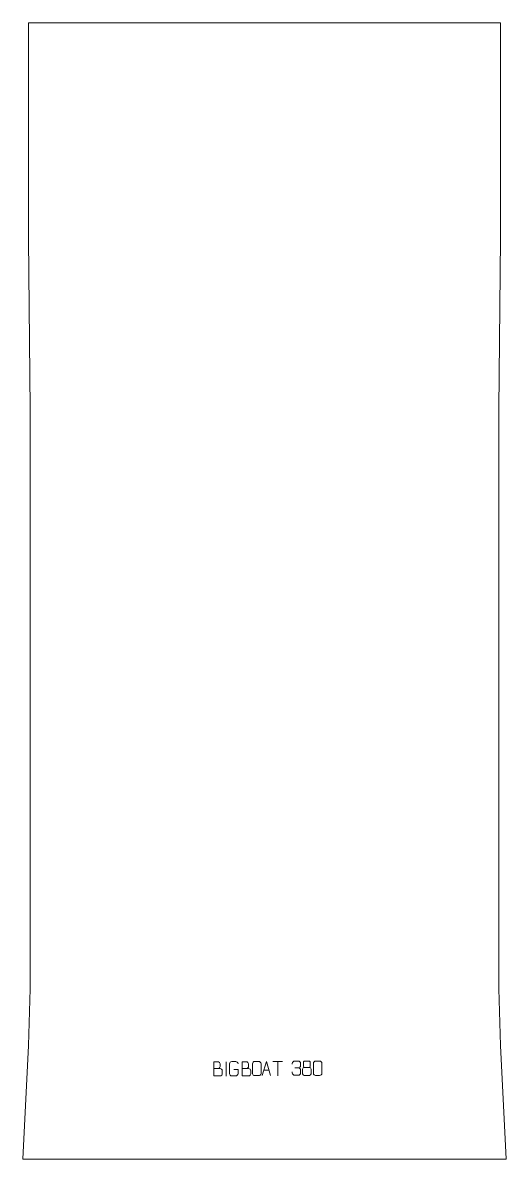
# Model space of a CAD drawing. Header units: millimetres. Extents: x -425 to 425, y -1410 to 590.
import ezdxf

# ---------------------------------------------------------------- set-up
doc = ezdxf.new("R2010")
doc.units = ezdxf.units.MM
doc.header["$MEASUREMENT"] = 0
doc.layers.add('layer 1', color=7, linetype='Continuous')

msp = doc.modelspace()

# ---------------------------------------------------------------- linework, layer by layer
at = {"layer": 'layer 1', "color": 242, "lineweight": 9}
msp.add_open_spline([(425.0001, -1409.9992), (425.0001, -1409.9992), (-425.0001, -1409.9992), (-425.0001, -1409.9992), (-425.0001, -1409.9992), (-425.0001, -1409.9992), (-414.9999, -1209.9993), (-414.9999, -1209.9993), (-414.9999, -1209.9993), (-414.9999, -1209.9993), (-411.9995, -1110), (-411.9995, -1110), (-411.9995, -1110), (-411.9995, -1110), (-411.9995, -90.0001), (-411.9995, -90.0001), (-411.9995, -90.0001), (-411.9995, -90.0001), (-414.9999, 209.9995), (-414.9999, 209.9995), (-414.9999, 209.9995), (-414.9999, 209.9995), (-414.9999, 589.9992), (-414.9999, 589.9992), (-414.9999, 589.9992), (-414.9999, 589.9992), (415.0003, 589.9992), (415.0003, 589.9992), (415.0003, 589.9992), (415.0003, 589.9992), (415.0003, 209.9995), (415.0003, 209.9995), (415.0003, 209.9995), (415.0003, 209.9995), (411.9995, -90.0001), (411.9995, -90.0001), (411.9995, -90.0001), (411.9995, -90.0001), (411.9995, -1110), (411.9995, -1110), (411.9995, -1110), (411.9995, -1110), (415.0003, -1209.9993), (415.0003, -1209.9993), (415.0003, -1209.9993), (415.0003, -1209.9993), (425.0001, -1409.9992), (425.0001, -1409.9992)], degree=3, knots=[0, 0, 0, 0, 0.076923077, 0.076923077, 0.076923077, 0.076923077, 0.153846154, 0.153846154, 0.153846154, 0.153846154, 0.230769231, 0.230769231, 0.230769231, 0.230769231, 0.307692308, 0.307692308, 0.307692308, 0.307692308, 0.384615385, 0.384615385, 0.384615385, 0.384615385, 0.461538462, 0.461538462, 0.461538462, 0.461538462, 0.538461538, 0.538461538, 0.538461538, 0.538461538, 0.615384615, 0.615384615, 0.615384615, 0.615384615, 0.692307692, 0.692307692, 0.692307692, 0.692307692, 0.769230769, 0.769230769, 0.769230769, 0.769230769, 0.846153846, 0.846153846, 0.846153846, 0.846153846, 1, 1, 1, 1], dxfattribs=at)
at = {"layer": 'layer 1', "color": 250, "lineweight": 9}
for points, knots in [([(-89.0047, -1250.4069), (-85.3661, -1250.4065), (-81.779, -1250.4065), (-78.1396, -1250.4069), (-78.1396, -1250.4069), (-76.1642, -1250.4242), (-74.2406, -1252.1603), (-74.2406, -1254.2099), (-74.2406, -1254.2099), (-74.241, -1255.3385), (-74.241, -1258.3879), (-74.2406, -1259.5168), (-74.2406, -1259.5168), (-74.223, -1261.3747), (-75.7651, -1263.3886), (-78.0866, -1263.3717), (-78.0866, -1263.3717), (-81.7264, -1263.3713), (-85.3658, -1263.3713), (-89.0047, -1263.3717), (-89.0047, -1263.3717), (-89.0047, -1255.0534), (-89.0047, -1246.7356), (-89.0047, -1238.4181), (-89.0047, -1238.4181), (-86.631, -1238.4181), (-84.2569, -1238.4181), (-81.8827, -1238.4181), (-81.8827, -1238.4181), (-80.2019, -1238.4005), (-78.1051, -1240.311), (-78.0874, -1242.2734), (-78.0874, -1242.2734), (-78.0878, -1244.3395), (-78.0878, -1244.4855), (-78.0874, -1246.552), (-78.0874, -1246.552), (-78.0701, -1248.6181), (-79.9246, -1250.4242), (-81.9346, -1250.4069)], [0, 0, 0, 0, 0.090909091, 0.090909091, 0.090909091, 0.090909091, 0.181818182, 0.181818182, 0.181818182, 0.181818182, 0.272727273, 0.272727273, 0.272727273, 0.272727273, 0.363636364, 0.363636364, 0.363636364, 0.363636364, 0.454545455, 0.454545455, 0.454545455, 0.454545455, 0.545454545, 0.545454545, 0.545454545, 0.545454545, 0.636363636, 0.636363636, 0.636363636, 0.636363636, 0.727272727, 0.727272727, 0.727272727, 0.727272727, 0.818181818, 0.818181818, 0.818181818, 0.818181818, 1, 1, 1, 1]), ([(-53.7331, -1252.194), (-53.7331, -1252.194), (-46.565, -1252.194), (-46.565, -1252.194), (-46.565, -1252.194), (-46.565, -1252.194), (-46.565, -1259.3621), (-46.565, -1259.3621), (-46.565, -1259.3621), (-46.7047, -1261.6855), (-48.3819, -1263.1651), (-50.5297, -1263.1759), (-50.5297, -1263.1759), (-52.8615, -1263.1755), (-55.1935, -1263.1755), (-57.525, -1263.1759), (-57.525, -1263.1759), (-59.4499, -1263.2813), (-61.4221, -1261.3968), (-61.4109, -1259.3795), (-61.4109, -1259.3795), (-61.4105, -1253.6094), (-61.4105, -1247.8397), (-61.4109, -1242.0704), (-61.4109, -1242.0704), (-61.4067, -1239.9323), (-59.6599, -1238.2131), (-57.5076, -1238.2265), (-57.5076, -1238.2265), (-55.1819, -1238.2265), (-52.8558, -1238.2265), (-50.5297, -1238.2265), (-50.5297, -1238.2265), (-48.583, -1238.1911), (-46.5916, -1239.6826), (-46.565, -1242.1203)], [0, 0, 0, 0, 0.1, 0.1, 0.1, 0.1, 0.2, 0.2, 0.2, 0.2, 0.3, 0.3, 0.3, 0.3, 0.4, 0.4, 0.4, 0.4, 0.5, 0.5, 0.5, 0.5, 0.6, 0.6, 0.6, 0.6, 0.7, 0.7, 0.7, 0.7, 0.8, 0.8, 0.8, 0.8, 1, 1, 1, 1]), ([(-39.0047, -1250.4069), (-35.3661, -1250.4065), (-31.779, -1250.4065), (-28.1396, -1250.4069), (-28.1396, -1250.4069), (-26.1642, -1250.4242), (-24.2406, -1252.1603), (-24.2406, -1254.2099), (-24.2406, -1254.2099), (-24.241, -1255.3385), (-24.241, -1258.3879), (-24.2406, -1259.5168), (-24.2406, -1259.5168), (-24.223, -1261.3747), (-25.7651, -1263.3886), (-28.0866, -1263.3717), (-28.0866, -1263.3717), (-31.7264, -1263.3713), (-35.3658, -1263.3713), (-39.0047, -1263.3717), (-39.0047, -1263.3717), (-39.0047, -1255.0534), (-39.0047, -1246.7356), (-39.0047, -1238.4181), (-39.0047, -1238.4181), (-36.631, -1238.4181), (-34.2569, -1238.4181), (-31.8827, -1238.4181), (-31.8827, -1238.4181), (-30.2019, -1238.4005), (-28.1051, -1240.311), (-28.0874, -1242.2734), (-28.0874, -1242.2734), (-28.0878, -1244.3395), (-28.0878, -1244.4855), (-28.0874, -1246.552), (-28.0874, -1246.552), (-28.0701, -1248.6181), (-29.9246, -1250.4242), (-31.9346, -1250.4069)], [0, 0, 0, 0, 0.090909091, 0.090909091, 0.090909091, 0.090909091, 0.181818182, 0.181818182, 0.181818182, 0.181818182, 0.272727273, 0.272727273, 0.272727273, 0.272727273, 0.363636364, 0.363636364, 0.363636364, 0.363636364, 0.454545455, 0.454545455, 0.454545455, 0.454545455, 0.545454545, 0.545454545, 0.545454545, 0.545454545, 0.636363636, 0.636363636, 0.636363636, 0.636363636, 0.727272727, 0.727272727, 0.727272727, 0.727272727, 0.818181818, 0.818181818, 0.818181818, 0.818181818, 1, 1, 1, 1]), ([(-17.0918, -1237.9301), (-14.7661, -1237.9301), (-12.44, -1237.9301), (-10.1139, -1237.9301), (-10.1139, -1237.9301), (-8.1673, -1237.8945), (-6.1759, -1239.3861), (-6.1492, -1241.8237), (-6.1492, -1241.8237), (-6.1496, -1247.5706), (-6.1496, -1253.3179), (-6.1492, -1259.0656), (-6.1492, -1259.0656), (-6.289, -1261.389), (-7.9662, -1262.8686), (-10.1139, -1262.8794), (-10.1139, -1262.8794), (-12.4458, -1262.879), (-14.7777, -1262.879), (-17.1092, -1262.8794), (-17.1092, -1262.8794), (-19.0342, -1262.9848), (-21.0063, -1261.1003), (-20.9951, -1259.083), (-20.9951, -1259.083), (-20.9948, -1253.3129), (-20.9948, -1247.5432), (-20.9951, -1241.7739), (-20.9951, -1241.7739), (-20.9909, -1239.6358), (-19.2442, -1237.9166), (-17.0918, -1237.9301)], [0, 0, 0, 0, 0.111111111, 0.111111111, 0.111111111, 0.111111111, 0.222222222, 0.222222222, 0.222222222, 0.222222222, 0.333333333, 0.333333333, 0.333333333, 0.333333333, 0.444444444, 0.444444444, 0.444444444, 0.444444444, 0.555555556, 0.555555556, 0.555555556, 0.555555556, 0.666666667, 0.666666667, 0.666666667, 0.666666667, 0.777777778, 0.777777778, 0.777777778, 0.777777778, 1, 1, 1, 1]), ([(-4.1238, -1262.7195), (-4.1238, -1262.7195), (3.2472, -1237.766), (3.2472, -1237.766), (3.2472, -1237.766), (3.2472, -1237.766), (10.8171, -1262.7195), (10.8171, -1262.7195)], [0, 0, 0, 0, 0.333333333, 0.333333333, 0.333333333, 0.333333333, 1, 1, 1, 1]), ([(48.6474, -1242.9105), (48.6474, -1242.9105), (48.6474, -1241.0533), (48.6474, -1241.0533), (48.6474, -1241.0533), (48.6331, -1239.3114), (51.2976, -1237.1933), (53.3567, -1237.216), (53.3567, -1237.216), (55.4208, -1237.216), (57.4848, -1237.216), (59.5485, -1237.216), (59.5485, -1237.216), (61.743, -1237.2072), (63.3413, -1239.054), (63.3857, -1240.9661), (63.3857, -1240.9661), (63.3853, -1242.4012), (63.3853, -1243.8363), (63.3857, -1245.2718), (63.3857, -1245.2718), (63.3371, -1246.9253), (61.7345, -1249.1553), (59.5362, -1249.1453), (59.5362, -1249.1453), (61.7399, -1249.1565), (63.3479, -1250.9597), (63.4019, -1253.0192), (63.4019, -1253.0192), (63.4015, -1254.8039), (63.4015, -1256.5886), (63.4019, -1258.3737), (63.4019, -1258.3737), (63.412, -1260.4351), (61.3571, -1262.1982), (59.5362, -1262.1901), (59.5362, -1262.1901), (57.4709, -1262.1898), (55.4057, -1262.1898), (53.3401, -1262.1901), (53.3401, -1262.1901), (51.1715, -1262.1786), (48.6405, -1259.7784), (48.6219, -1258.3166), (48.6219, -1258.3166), (48.6219, -1258.3166), (48.6219, -1256.408), (48.6219, -1256.408)], [0, 0, 0, 0, 0.076923077, 0.076923077, 0.076923077, 0.076923077, 0.153846154, 0.153846154, 0.153846154, 0.153846154, 0.230769231, 0.230769231, 0.230769231, 0.230769231, 0.307692308, 0.307692308, 0.307692308, 0.307692308, 0.384615385, 0.384615385, 0.384615385, 0.384615385, 0.461538462, 0.461538462, 0.461538462, 0.461538462, 0.538461538, 0.538461538, 0.538461538, 0.538461538, 0.615384615, 0.615384615, 0.615384615, 0.615384615, 0.692307692, 0.692307692, 0.692307692, 0.692307692, 0.769230769, 0.769230769, 0.769230769, 0.769230769, 0.846153846, 0.846153846, 0.846153846, 0.846153846, 1, 1, 1, 1]), ([(68.4666, -1238.8184), (68.4666, -1241.0314), (68.4666, -1244.7137), (68.4666, -1246.927), (68.4666, -1246.927), (68.4816, -1247.4344), (69.289, -1248.3658), (69.9891, -1248.3646), (69.9891, -1248.3646), (72.959, -1248.3644), (75.9292, -1248.4493), (78.8996, -1248.4496), (78.8996, -1248.4496), (79.6967, -1248.4454), (80.4174, -1247.6551), (80.4148, -1246.9344), (80.4148, -1246.9344), (80.4145, -1244.7184), (80.4145, -1241.0337), (80.4148, -1238.8184), (80.4148, -1238.8184), (80.3963, -1238.1076), (79.7849, -1237.3472), (78.951, -1237.3546), (78.951, -1237.3546), (75.9339, -1237.3549), (72.917, -1237.3549), (69.9004, -1237.3546), (69.9004, -1237.3546), (69.274, -1237.347), (68.4499, -1238.058), (68.4666, -1238.8184)], [0, 0, 0, 0, 0.111111111, 0.111111111, 0.111111111, 0.111111111, 0.222222222, 0.222222222, 0.222222222, 0.222222222, 0.333333333, 0.333333333, 0.333333333, 0.333333333, 0.444444444, 0.444444444, 0.444444444, 0.444444444, 0.555555556, 0.555555556, 0.555555556, 0.555555556, 0.666666667, 0.666666667, 0.666666667, 0.666666667, 0.777777778, 0.777777778, 0.777777778, 0.777777778, 1, 1, 1, 1]), ([(89.8393, -1237.33), (92.2054, -1237.33), (94.5719, -1237.33), (96.9384, -1237.33), (96.9384, -1237.33), (98.9189, -1237.2944), (100.9449, -1238.7887), (100.972, -1241.2308), (100.972, -1241.2308), (100.9716, -1246.9882), (100.9716, -1252.746), (100.972, -1258.5042), (100.972, -1258.5042), (100.8299, -1260.8318), (99.1235, -1262.3141), (96.9384, -1262.3249), (96.9384, -1262.3249), (94.566, -1262.3245), (92.1936, -1262.3245), (89.8216, -1262.3249), (89.8216, -1262.3249), (87.8631, -1262.4305), (85.8567, -1260.5426), (85.8681, -1258.5216), (85.8681, -1258.5216), (85.8685, -1252.741), (85.8685, -1246.9607), (85.8681, -1241.1809), (85.8681, -1241.1809), (85.8724, -1239.0389), (87.6495, -1237.3164), (89.8393, -1237.33)], [0, 0, 0, 0, 0.111111111, 0.111111111, 0.111111111, 0.111111111, 0.222222222, 0.222222222, 0.222222222, 0.222222222, 0.333333333, 0.333333333, 0.333333333, 0.333333333, 0.444444444, 0.444444444, 0.444444444, 0.444444444, 0.555555556, 0.555555556, 0.555555556, 0.555555556, 0.666666667, 0.666666667, 0.666666667, 0.666666667, 0.777777778, 0.777777778, 0.777777778, 0.777777778, 1, 1, 1, 1]), ([(67.0078, -1251.3366), (67.0078, -1254.5074), (67.0078, -1256.2095), (67.0078, -1259.3809), (67.0078, -1259.3809), (66.9993, -1260.6028), (68.6972, -1262.2955), (69.9498, -1262.304), (69.9498, -1262.304), (72.9329, -1262.3037), (75.9162, -1262.3037), (78.8996, -1262.304), (78.8996, -1262.304), (80.2229, -1262.2923), (81.8433, -1260.6707), (81.8322, -1259.3715), (81.8322, -1259.3715), (81.8319, -1256.2033), (81.8319, -1254.5045), (81.8322, -1251.3366), (81.8322, -1251.3366), (81.7625, -1249.9562), (80.1847, -1248.3776), (78.8793, -1248.3837), (78.8793, -1248.3837), (75.9027, -1248.384), (72.9261, -1248.384), (69.9498, -1248.3837), (69.9498, -1248.3837), (68.8703, -1248.3773), (67.024, -1249.9562), (67.0078, -1251.3366)], [0, 0, 0, 0, 0.111111111, 0.111111111, 0.111111111, 0.111111111, 0.222222222, 0.222222222, 0.222222222, 0.222222222, 0.333333333, 0.333333333, 0.333333333, 0.333333333, 0.444444444, 0.444444444, 0.444444444, 0.444444444, 0.555555556, 0.555555556, 0.555555556, 0.555555556, 0.666666667, 0.666666667, 0.666666667, 0.666666667, 0.777777778, 0.777777778, 0.777777778, 0.777777778, 1, 1, 1, 1])]:
    msp.add_open_spline(points, degree=3, knots=knots, dxfattribs=at)
for points in [[(-67.2908, -1238.5169), (-67.2908, -1238.5169), (-67.2908, -1263.491), (-67.2908, -1263.491)], [(14.9342, -1237.9533), (14.9342, -1237.9533), (31.9214, -1237.9533), (31.9214, -1237.9533)], [(23.428, -1262.8833), (23.428, -1262.8833), (23.428, -1237.9298), (23.428, -1237.9298)], [(-1.4012, -1253.4701), (-1.4012, -1253.4701), (8.0945, -1253.4701), (8.0945, -1253.4701)], [(53.3571, -1249.1557), (53.3571, -1249.1557), (59.5535, -1249.1557), (59.5535, -1249.1557)]]:
    msp.add_open_spline(points, degree=3, dxfattribs=at)

doc.saveas('drawing.dxf')
